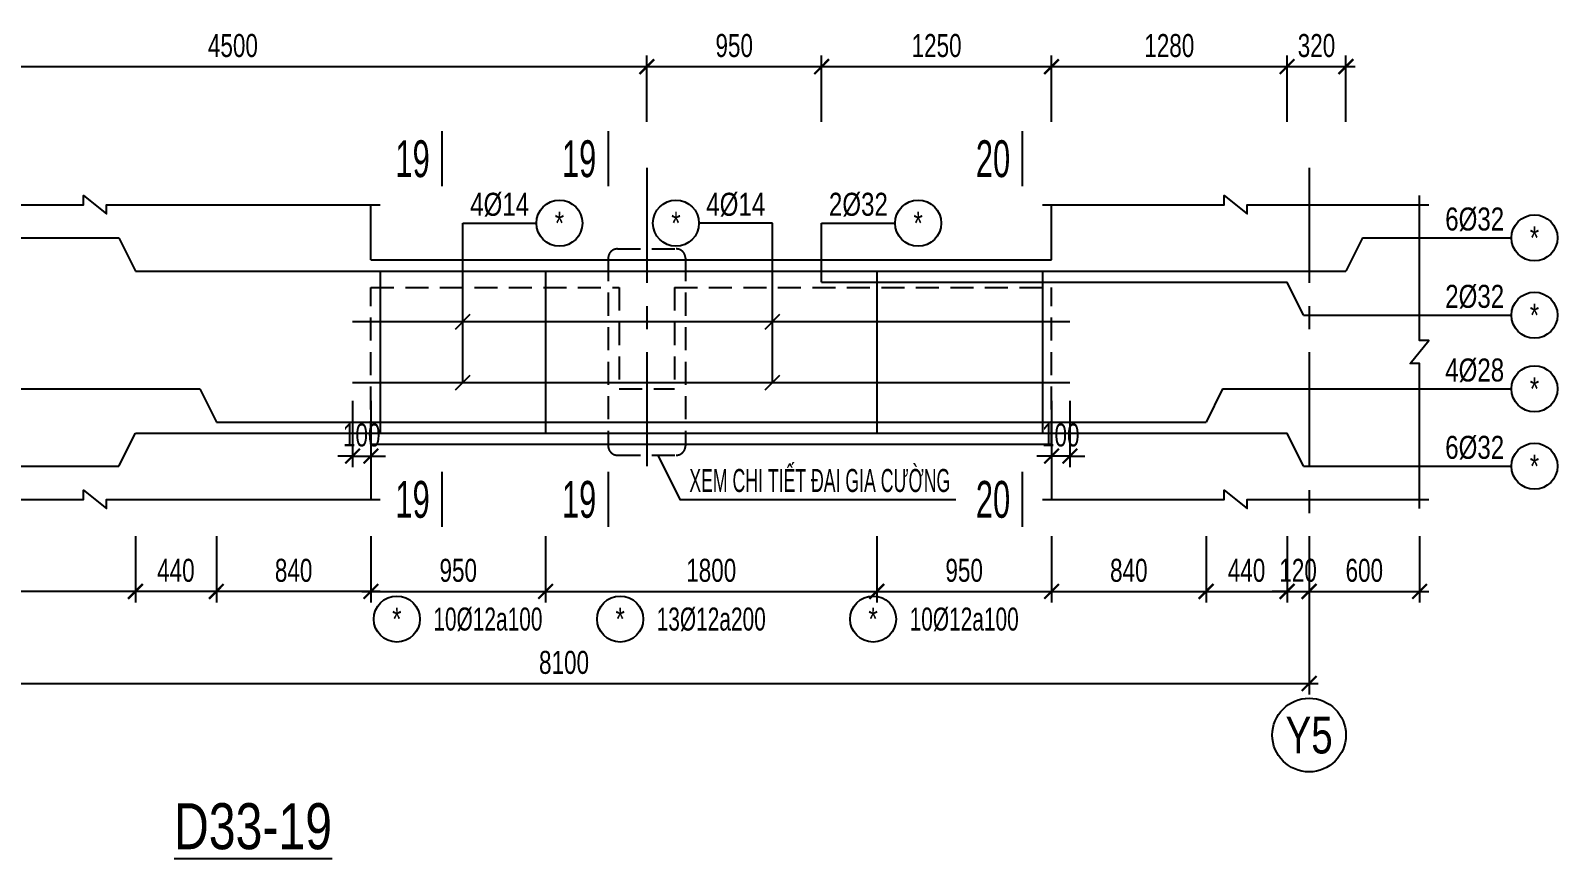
# Model space of a CAD drawing. Header units: millimetres. Extents: x -25284 to 100333, y 0 to 76881.
# Drawn here: x 4542 to 12842, y 13029 to 17525 of the extents above; entities that cross this region are included whole.
import ezdxf
from ezdxf.enums import TextEntityAlignment as Align

# ---------------------------------------------------------------- set-up
doc = ezdxf.new("R2010")
doc.units = ezdxf.units.MM
doc.header["$LTSCALE"] = 500
doc.header["$MEASUREMENT"] = 0
doc.linetypes.add('CENTER', pattern=[2, 1.25, -0.25, 0.25, -0.25])
doc.linetypes.add('HIDDEN', pattern=[0.375, 0.25, -0.125])
for name, color, linetype in [('KCS_AXIS', 5, 'CENTER'), ('KCS_AXIS_SUB', 5, 'CENTER'), ('KCS_BORDER', 3, 'Continuous'), ('KCS_CHI', 1, 'Continuous'), ('KCS_DIM', 1, 'Continuous'), ('KCS_HIDDEN', 8, 'HIDDEN'), ('KCS_STEEL', 4, 'Continuous'), ('KCS_TEXT', 2, 'Continuous'), ('KCS_TEXT_TCK', 3, 'Continuous'), ('KCS_TEXT_TK', 2, 'Continuous'), ('KCS_TEXT_TMC', 4, 'Continuous')]:
    doc.layers.add(name, color=color, linetype=linetype)
doc.styles.add('KCS_BIGTEXT', font='arial.ttf', dxfattribs={"width": 0.75})
doc.styles.add('KCS_SMTEXT', font='arial.ttf', dxfattribs={"width": 0.7})
doc.dimstyles.new('KCS_DIM50', dxfattribs={"dimscale": 50, "dimtxt": 2.5, "dimasz": 1.6, "dimexe": 1.2, "dimexo": 0, "dimgap": 1, "dimtad": 1, "dimdec": 0, "dimzin": 0, "dimdsep": 46, "dimtxsty": 'KCS_SMTEXT', "dimblk": 'ARCHTICK', "dimcen": 0, "dimdle": 1, "dimclrd": 256, "dimclre": 256, "dimclrt": 2, "dimadec": 0, "dimazin": 0, "dimtfac": 1, "dimtdec": 0, "dimtix": 1, "dimtmove": 2, "dimatfit": 3, "dimfxl": 1, "dimtolj": 1, "dimtzin": 0, "dimarcsym": 0})

# ---------------------------------------------------------------- blocks, each defined once
blk = doc.blocks.new('_ArchTick')
at = {"color": 0, "linetype": 'ByBlock', "const_width": 0.15}
blk.add_lwpolyline([(-0.5, -0.5), (0.5, 0.5)], dxfattribs=at)
blk = doc.blocks.new('*D511')
at = {"layer": 'Defpoints', "color": 0, "transparency": 16777216}
for p in [(3392.3, 14779), (11492.3, 14779), (11492.3, 13979)]:
    blk.add_point(p, dxfattribs=at)
at = {"layer": 'KCS_DIM', "lineweight": -2, "transparency": 16777216}
for p, q in [((3392.3, 14779), (3392.3, 13919)), ((11492.3, 14779), (11492.3, 13919)), ((3342.3, 13979), (11542.3, 13979))]:
    blk.add_line(p, q, dxfattribs=at)
at = {"layer": 'KCS_DIM', "lineweight": -2, "transparency": 16777216, "xscale": 80, "yscale": 80, "zscale": 80, "rotation": 180}
blk.add_blockref('_ArchTick', (3392.3, 13979), dxfattribs=at)
at = {"layer": 'KCS_DIM', "lineweight": -2, "transparency": 16777216, "xscale": 80, "yscale": 80, "zscale": 80}
blk.add_blockref('_ArchTick', (11492.3, 13979), dxfattribs=at)
at = {"layer": 'KCS_DIM', "color": 2, "transparency": 16777216, "insert": (7442.3, 14092.8), "char_height": 125, "attachment_point": 5, "style": 'KCS_SMTEXT'}
blk.add_mtext('\\A1;8100', dxfattribs=at)
blk = doc.blocks.new('*D512')
at = {"layer": 'Defpoints', "color": 0, "transparency": 16777216}
for p in [(11492.3, 14779), (12092.3, 14779), (12092.3, 14479)]:
    blk.add_point(p, dxfattribs=at)
at = {"layer": 'KCS_DIM', "lineweight": -2, "transparency": 16777216}
for p, q in [((11492.3, 14779), (11492.3, 14419)), ((12092.3, 14779), (12092.3, 14419)), ((11442.3, 14479), (12142.3, 14479))]:
    blk.add_line(p, q, dxfattribs=at)
at = {"layer": 'KCS_DIM', "lineweight": -2, "transparency": 16777216, "xscale": 80, "yscale": 80, "zscale": 80, "rotation": 180}
blk.add_blockref('_ArchTick', (11492.3, 14479), dxfattribs=at)
at = {"layer": 'KCS_DIM', "lineweight": -2, "transparency": 16777216, "xscale": 80, "yscale": 80, "zscale": 80}
blk.add_blockref('_ArchTick', (12092.3, 14479), dxfattribs=at)
at = {"layer": 'KCS_DIM', "color": 2, "transparency": 16777216, "insert": (11792.3, 14592.8), "char_height": 125, "attachment_point": 5, "style": 'KCS_SMTEXT'}
blk.add_mtext('\\A1;600', dxfattribs=at)
blk = doc.blocks.new('*D513')
at = {"layer": 'Defpoints', "color": 0, "transparency": 16777216}
for p in [(6292.3, 15514), (6392.3, 15514), (6392.3, 15214)]:
    blk.add_point(p, dxfattribs=at)
at = {"layer": 'KCS_DIM', "lineweight": -2, "transparency": 16777216}
for p, q in [((6292.3, 15514), (6292.3, 15154)), ((6392.3, 15514), (6392.3, 15154)), ((6292.3, 15214), (6212.3, 15214)), ((6292.3, 15214), (6392.3, 15214)), ((6392.3, 15214), (6472.3, 15214))]:
    blk.add_line(p, q, dxfattribs=at)
at = {"layer": 'KCS_DIM', "lineweight": -2, "transparency": 16777216, "xscale": 80, "yscale": 80, "zscale": 80}
blk.add_blockref('_ArchTick', (6292.3, 15214), dxfattribs=at)
at = {"layer": 'KCS_DIM', "lineweight": -2, "transparency": 16777216, "xscale": 80, "yscale": 80, "zscale": 80, "rotation": 180}
blk.add_blockref('_ArchTick', (6392.3, 15214), dxfattribs=at)
at = {"layer": 'KCS_DIM', "color": 2, "transparency": 16777216, "insert": (6342.3, 15327.8), "char_height": 125, "attachment_point": 5, "style": 'KCS_SMTEXT'}
blk.add_mtext('\\A1;100', dxfattribs=at)
blk = doc.blocks.new('*D514')
at = {"layer": 'Defpoints', "color": 0, "transparency": 16777216}
for p in [(10092.3, 15514), (10192.3, 15514), (10092.3, 15214)]:
    blk.add_point(p, dxfattribs=at)
at = {"layer": 'KCS_DIM', "lineweight": -2, "transparency": 16777216}
for p, q in [((10092.3, 15514), (10092.3, 15154)), ((10192.3, 15514), (10192.3, 15154)), ((10092.3, 15214), (10012.3, 15214)), ((10192.3, 15214), (10092.3, 15214)), ((10192.3, 15214), (10272.3, 15214))]:
    blk.add_line(p, q, dxfattribs=at)
at = {"layer": 'KCS_DIM', "lineweight": -2, "transparency": 16777216, "xscale": 80, "yscale": 80, "zscale": 80}
blk.add_blockref('_ArchTick', (10092.3, 15214), dxfattribs=at)
at = {"layer": 'KCS_DIM', "lineweight": -2, "transparency": 16777216, "xscale": 80, "yscale": 80, "zscale": 80, "rotation": 180}
blk.add_blockref('_ArchTick', (10192.3, 15214), dxfattribs=at)
at = {"layer": 'KCS_DIM', "color": 2, "transparency": 16777216, "insert": (10142.3, 15327.8), "char_height": 125, "attachment_point": 5, "style": 'KCS_SMTEXT'}
blk.add_mtext('\\A1;100', dxfattribs=at)
blk = doc.blocks.new('*D515')
at = {"layer": 'Defpoints', "color": 0, "transparency": 16777216}
for p in [(7892.3, 17329), (3392.3, 17029), (7892.3, 17029)]:
    blk.add_point(p, dxfattribs=at)
at = {"layer": 'KCS_DIM', "lineweight": -2, "transparency": 16777216}
for p, q in [((3392.3, 17029), (3392.3, 17389)), ((7892.3, 17029), (7892.3, 17389)), ((3342.3, 17329), (7942.3, 17329))]:
    blk.add_line(p, q, dxfattribs=at)
at = {"layer": 'KCS_DIM', "lineweight": -2, "transparency": 16777216, "xscale": 80, "yscale": 80, "zscale": 80, "rotation": 180}
blk.add_blockref('_ArchTick', (3392.3, 17329), dxfattribs=at)
at = {"layer": 'KCS_DIM', "lineweight": -2, "transparency": 16777216, "xscale": 80, "yscale": 80, "zscale": 80}
blk.add_blockref('_ArchTick', (7892.3, 17329), dxfattribs=at)
at = {"layer": 'KCS_DIM', "color": 2, "transparency": 16777216, "insert": (5642.3, 17442.8), "char_height": 125, "attachment_point": 5, "style": 'KCS_SMTEXT'}
blk.add_mtext('\\A1;4500', dxfattribs=at)
blk = doc.blocks.new('*D516')
at = {"layer": 'Defpoints', "color": 0, "transparency": 16777216}
for p in [(8842.3, 17329), (7892.3, 17029), (8842.3, 17029)]:
    blk.add_point(p, dxfattribs=at)
at = {"layer": 'KCS_DIM', "lineweight": -2, "transparency": 16777216}
for p, q in [((7892.3, 17029), (7892.3, 17389)), ((8842.3, 17029), (8842.3, 17389)), ((7842.3, 17329), (8892.3, 17329))]:
    blk.add_line(p, q, dxfattribs=at)
at = {"layer": 'KCS_DIM', "lineweight": -2, "transparency": 16777216, "xscale": 80, "yscale": 80, "zscale": 80, "rotation": 180}
blk.add_blockref('_ArchTick', (7892.3, 17329), dxfattribs=at)
at = {"layer": 'KCS_DIM', "lineweight": -2, "transparency": 16777216, "xscale": 80, "yscale": 80, "zscale": 80}
blk.add_blockref('_ArchTick', (8842.3, 17329), dxfattribs=at)
at = {"layer": 'KCS_DIM', "color": 2, "transparency": 16777216, "insert": (8367.3, 17442.8), "char_height": 125, "attachment_point": 5, "style": 'KCS_SMTEXT'}
blk.add_mtext('\\A1;950', dxfattribs=at)
blk = doc.blocks.new('*D517')
at = {"layer": 'Defpoints', "color": 0, "transparency": 16777216}
for p in [(10092.3, 17329), (8842.3, 17029), (10092.3, 17029)]:
    blk.add_point(p, dxfattribs=at)
at = {"layer": 'KCS_DIM', "lineweight": -2, "transparency": 16777216}
for p, q in [((8842.3, 17029), (8842.3, 17389)), ((10092.3, 17029), (10092.3, 17389)), ((8792.3, 17329), (10142.3, 17329))]:
    blk.add_line(p, q, dxfattribs=at)
at = {"layer": 'KCS_DIM', "lineweight": -2, "transparency": 16777216, "xscale": 80, "yscale": 80, "zscale": 80, "rotation": 180}
blk.add_blockref('_ArchTick', (8842.3, 17329), dxfattribs=at)
at = {"layer": 'KCS_DIM', "lineweight": -2, "transparency": 16777216, "xscale": 80, "yscale": 80, "zscale": 80}
blk.add_blockref('_ArchTick', (10092.3, 17329), dxfattribs=at)
at = {"layer": 'KCS_DIM', "color": 2, "transparency": 16777216, "insert": (9467.3, 17442.8), "char_height": 125, "attachment_point": 5, "style": 'KCS_SMTEXT'}
blk.add_mtext('\\A1;1250', dxfattribs=at)
blk = doc.blocks.new('*D518')
at = {"layer": 'Defpoints', "color": 0, "transparency": 16777216}
for p in [(6392.3, 14779), (7342.3, 14779), (7342.3, 14479)]:
    blk.add_point(p, dxfattribs=at)
at = {"layer": 'KCS_DIM', "lineweight": -2, "transparency": 16777216}
for p, q in [((6392.3, 14779), (6392.3, 14419)), ((7342.3, 14779), (7342.3, 14419)), ((6342.3, 14479), (7392.3, 14479))]:
    blk.add_line(p, q, dxfattribs=at)
at = {"layer": 'KCS_DIM', "lineweight": -2, "transparency": 16777216, "xscale": 80, "yscale": 80, "zscale": 80, "rotation": 180}
blk.add_blockref('_ArchTick', (6392.3, 14479), dxfattribs=at)
at = {"layer": 'KCS_DIM', "lineweight": -2, "transparency": 16777216, "xscale": 80, "yscale": 80, "zscale": 80}
blk.add_blockref('_ArchTick', (7342.3, 14479), dxfattribs=at)
at = {"layer": 'KCS_DIM', "color": 2, "transparency": 16777216, "insert": (6867.3, 14592.8), "char_height": 125, "attachment_point": 5, "style": 'KCS_SMTEXT'}
blk.add_mtext('\\A1;950', dxfattribs=at)
blk = doc.blocks.new('*D519')
at = {"layer": 'Defpoints', "color": 0, "transparency": 16777216}
for p in [(7342.3, 14779), (9142.3, 14779), (9142.3, 14479)]:
    blk.add_point(p, dxfattribs=at)
at = {"layer": 'KCS_DIM', "lineweight": -2, "transparency": 16777216}
for p, q in [((7342.3, 14779), (7342.3, 14419)), ((9142.3, 14779), (9142.3, 14419)), ((7292.3, 14479), (9192.3, 14479))]:
    blk.add_line(p, q, dxfattribs=at)
at = {"layer": 'KCS_DIM', "lineweight": -2, "transparency": 16777216, "xscale": 80, "yscale": 80, "zscale": 80, "rotation": 180}
blk.add_blockref('_ArchTick', (7342.3, 14479), dxfattribs=at)
at = {"layer": 'KCS_DIM', "lineweight": -2, "transparency": 16777216, "xscale": 80, "yscale": 80, "zscale": 80}
blk.add_blockref('_ArchTick', (9142.3, 14479), dxfattribs=at)
at = {"layer": 'KCS_DIM', "color": 2, "transparency": 16777216, "insert": (8242.3, 14592.8), "char_height": 125, "attachment_point": 5, "style": 'KCS_SMTEXT'}
blk.add_mtext('\\A1;1800', dxfattribs=at)
blk = doc.blocks.new('*D520')
at = {"layer": 'Defpoints', "color": 0, "transparency": 16777216}
for p in [(9142.3, 14779), (10092.3, 14779), (10092.3, 14479)]:
    blk.add_point(p, dxfattribs=at)
at = {"layer": 'KCS_DIM', "lineweight": -2, "transparency": 16777216}
for p, q in [((9142.3, 14779), (9142.3, 14419)), ((10092.3, 14779), (10092.3, 14419)), ((9092.3, 14479), (10142.3, 14479))]:
    blk.add_line(p, q, dxfattribs=at)
at = {"layer": 'KCS_DIM', "lineweight": -2, "transparency": 16777216, "xscale": 80, "yscale": 80, "zscale": 80, "rotation": 180}
blk.add_blockref('_ArchTick', (9142.3, 14479), dxfattribs=at)
at = {"layer": 'KCS_DIM', "lineweight": -2, "transparency": 16777216, "xscale": 80, "yscale": 80, "zscale": 80}
blk.add_blockref('_ArchTick', (10092.3, 14479), dxfattribs=at)
at = {"layer": 'KCS_DIM', "color": 2, "transparency": 16777216, "insert": (9617.3, 14592.8), "char_height": 125, "attachment_point": 5, "style": 'KCS_SMTEXT'}
blk.add_mtext('\\A1;950', dxfattribs=at)
blk = doc.blocks.new('*D657')
at = {"layer": 'Defpoints', "color": 0, "transparency": 16777216}
for p in [(5552.3, 14779), (6392.3, 14779), (5552.3, 14479)]:
    blk.add_point(p, dxfattribs=at)
at = {"layer": 'KCS_DIM', "lineweight": -2, "transparency": 16777216}
for p, q in [((5552.3, 14779), (5552.3, 14419)), ((6392.3, 14779), (6392.3, 14419)), ((6442.3, 14479), (5502.3, 14479))]:
    blk.add_line(p, q, dxfattribs=at)
at = {"layer": 'KCS_DIM', "lineweight": -2, "transparency": 16777216, "xscale": 80, "yscale": 80, "zscale": 80, "rotation": 180}
blk.add_blockref('_ArchTick', (5552.3, 14479), dxfattribs=at)
at = {"layer": 'KCS_DIM', "lineweight": -2, "transparency": 16777216, "xscale": 80, "yscale": 80, "zscale": 80}
blk.add_blockref('_ArchTick', (6392.3, 14479), dxfattribs=at)
at = {"layer": 'KCS_DIM', "color": 2, "transparency": 16777216, "insert": (5972.3, 14592.8), "char_height": 125, "attachment_point": 5, "style": 'KCS_SMTEXT'}
blk.add_mtext('\\A1;840', dxfattribs=at)
blk = doc.blocks.new('*D658')
at = {"layer": 'Defpoints', "color": 0, "transparency": 16777216}
for p in [(5112.3, 14779), (5552.3, 14779), (5112.3, 14479)]:
    blk.add_point(p, dxfattribs=at)
at = {"layer": 'KCS_DIM', "lineweight": -2, "transparency": 16777216}
for p, q in [((5112.3, 14779), (5112.3, 14419)), ((5552.3, 14779), (5552.3, 14419)), ((5602.3, 14479), (5062.3, 14479))]:
    blk.add_line(p, q, dxfattribs=at)
at = {"layer": 'KCS_DIM', "lineweight": -2, "transparency": 16777216, "xscale": 80, "yscale": 80, "zscale": 80, "rotation": 180}
blk.add_blockref('_ArchTick', (5112.3, 14479), dxfattribs=at)
at = {"layer": 'KCS_DIM', "lineweight": -2, "transparency": 16777216, "xscale": 80, "yscale": 80, "zscale": 80}
blk.add_blockref('_ArchTick', (5552.3, 14479), dxfattribs=at)
at = {"layer": 'KCS_DIM', "color": 2, "transparency": 16777216, "insert": (5332.3, 14592.8), "char_height": 125, "attachment_point": 5, "style": 'KCS_SMTEXT'}
blk.add_mtext('\\A1;440', dxfattribs=at)
blk = doc.blocks.new('*D659')
at = {"layer": 'Defpoints', "color": 0, "transparency": 16777216}
for p in [(3392.3, 14779), (5112.3, 14779), (3392.3, 14479)]:
    blk.add_point(p, dxfattribs=at)
at = {"layer": 'KCS_DIM', "lineweight": -2, "transparency": 16777216}
for p, q in [((3392.3, 14779), (3392.3, 14419)), ((5112.3, 14779), (5112.3, 14419)), ((5162.3, 14479), (3342.3, 14479))]:
    blk.add_line(p, q, dxfattribs=at)
at = {"layer": 'KCS_DIM', "lineweight": -2, "transparency": 16777216, "xscale": 80, "yscale": 80, "zscale": 80, "rotation": 180}
blk.add_blockref('_ArchTick', (3392.3, 14479), dxfattribs=at)
at = {"layer": 'KCS_DIM', "lineweight": -2, "transparency": 16777216, "xscale": 80, "yscale": 80, "zscale": 80}
blk.add_blockref('_ArchTick', (5112.3, 14479), dxfattribs=at)
at = {"layer": 'KCS_DIM', "color": 2, "transparency": 16777216, "insert": (4252.3, 14592.8), "char_height": 125, "attachment_point": 5, "style": 'KCS_SMTEXT'}
blk.add_mtext('\\A1;1720', dxfattribs=at)
blk = doc.blocks.new('*D660')
at = {"layer": 'Defpoints', "color": 0, "transparency": 16777216}
for p in [(11372.3, 17329), (10092.3, 17029), (11372.3, 17029)]:
    blk.add_point(p, dxfattribs=at)
at = {"layer": 'KCS_DIM', "lineweight": -2, "transparency": 16777216}
for p, q in [((10092.3, 17029), (10092.3, 17389)), ((11372.3, 17029), (11372.3, 17389)), ((10042.3, 17329), (11422.3, 17329))]:
    blk.add_line(p, q, dxfattribs=at)
at = {"layer": 'KCS_DIM', "lineweight": -2, "transparency": 16777216, "xscale": 80, "yscale": 80, "zscale": 80, "rotation": 180}
blk.add_blockref('_ArchTick', (10092.3, 17329), dxfattribs=at)
at = {"layer": 'KCS_DIM', "lineweight": -2, "transparency": 16777216, "xscale": 80, "yscale": 80, "zscale": 80}
blk.add_blockref('_ArchTick', (11372.3, 17329), dxfattribs=at)
at = {"layer": 'KCS_DIM', "color": 2, "transparency": 16777216, "insert": (10732.3, 17442.8), "char_height": 125, "attachment_point": 5, "style": 'KCS_SMTEXT'}
blk.add_mtext('\\A1;1280', dxfattribs=at)
blk = doc.blocks.new('*D661')
at = {"layer": 'Defpoints', "color": 0, "transparency": 16777216}
for p in [(11692.3, 17329), (11372.3, 17029), (11692.3, 17029)]:
    blk.add_point(p, dxfattribs=at)
at = {"layer": 'KCS_DIM', "lineweight": -2, "transparency": 16777216}
for p, q in [((11372.3, 17029), (11372.3, 17389)), ((11692.3, 17029), (11692.3, 17389)), ((11322.3, 17329), (11742.3, 17329))]:
    blk.add_line(p, q, dxfattribs=at)
at = {"layer": 'KCS_DIM', "lineweight": -2, "transparency": 16777216, "xscale": 80, "yscale": 80, "zscale": 80, "rotation": 180}
blk.add_blockref('_ArchTick', (11372.3, 17329), dxfattribs=at)
at = {"layer": 'KCS_DIM', "lineweight": -2, "transparency": 16777216, "xscale": 80, "yscale": 80, "zscale": 80}
blk.add_blockref('_ArchTick', (11692.3, 17329), dxfattribs=at)
at = {"layer": 'KCS_DIM', "color": 2, "transparency": 16777216, "insert": (11532.3, 17442.8), "char_height": 125, "attachment_point": 5, "style": 'KCS_SMTEXT'}
blk.add_mtext('\\A1;320', dxfattribs=at)
blk = doc.blocks.new('*D670')
at = {"layer": 'Defpoints', "color": 0, "transparency": 16777216}
for p in [(10092.3, 14779), (10932.3, 14779), (10932.3, 14479)]:
    blk.add_point(p, dxfattribs=at)
at = {"layer": 'KCS_DIM', "lineweight": -2, "transparency": 16777216}
for p, q in [((10092.3, 14779), (10092.3, 14419)), ((10932.3, 14779), (10932.3, 14419)), ((10042.3, 14479), (10982.3, 14479))]:
    blk.add_line(p, q, dxfattribs=at)
at = {"layer": 'KCS_DIM', "lineweight": -2, "transparency": 16777216, "xscale": 80, "yscale": 80, "zscale": 80, "rotation": 180}
blk.add_blockref('_ArchTick', (10092.3, 14479), dxfattribs=at)
at = {"layer": 'KCS_DIM', "lineweight": -2, "transparency": 16777216, "xscale": 80, "yscale": 80, "zscale": 80}
blk.add_blockref('_ArchTick', (10932.3, 14479), dxfattribs=at)
at = {"layer": 'KCS_DIM', "color": 2, "transparency": 16777216, "insert": (10512.3, 14592.8), "char_height": 125, "attachment_point": 5, "style": 'KCS_SMTEXT'}
blk.add_mtext('\\A1;840', dxfattribs=at)
blk = doc.blocks.new('*D671')
at = {"layer": 'Defpoints', "color": 0, "transparency": 16777216}
for p in [(10932.3, 14779), (11372.3, 14779), (11372.3, 14479)]:
    blk.add_point(p, dxfattribs=at)
at = {"layer": 'KCS_DIM', "lineweight": -2, "transparency": 16777216}
for p, q in [((10932.3, 14779), (10932.3, 14419)), ((11372.3, 14779), (11372.3, 14419)), ((10882.3, 14479), (11422.3, 14479))]:
    blk.add_line(p, q, dxfattribs=at)
at = {"layer": 'KCS_DIM', "lineweight": -2, "transparency": 16777216, "xscale": 80, "yscale": 80, "zscale": 80, "rotation": 180}
blk.add_blockref('_ArchTick', (10932.3, 14479), dxfattribs=at)
at = {"layer": 'KCS_DIM', "lineweight": -2, "transparency": 16777216, "xscale": 80, "yscale": 80, "zscale": 80}
blk.add_blockref('_ArchTick', (11372.3, 14479), dxfattribs=at)
at = {"layer": 'KCS_DIM', "color": 2, "transparency": 16777216, "insert": (11152.3, 14592.8), "char_height": 125, "attachment_point": 5, "style": 'KCS_SMTEXT'}
blk.add_mtext('\\A1;440', dxfattribs=at)
blk = doc.blocks.new('*D672')
at = {"layer": 'Defpoints', "color": 0, "transparency": 16777216}
for p in [(11372.3, 14779), (11492.3, 14779), (11492.3, 14479)]:
    blk.add_point(p, dxfattribs=at)
at = {"layer": 'KCS_DIM', "lineweight": -2, "transparency": 16777216}
for p, q in [((11372.3, 14779), (11372.3, 14419)), ((11492.3, 14779), (11492.3, 14419)), ((11372.3, 14479), (11292.3, 14479)), ((11372.3, 14479), (11492.3, 14479)), ((11492.3, 14479), (11572.3, 14479))]:
    blk.add_line(p, q, dxfattribs=at)
at = {"layer": 'KCS_DIM', "lineweight": -2, "transparency": 16777216, "xscale": 80, "yscale": 80, "zscale": 80}
blk.add_blockref('_ArchTick', (11372.3, 14479), dxfattribs=at)
at = {"layer": 'KCS_DIM', "lineweight": -2, "transparency": 16777216, "xscale": 80, "yscale": 80, "zscale": 80, "rotation": 180}
blk.add_blockref('_ArchTick', (11492.3, 14479), dxfattribs=at)
at = {"layer": 'KCS_DIM', "color": 2, "transparency": 16777216, "insert": (11432.3, 14592.8), "char_height": 125, "attachment_point": 5, "style": 'KCS_SMTEXT'}
blk.add_mtext('\\A1;120', dxfattribs=at)

msp = doc.modelspace()

# ---------------------------------------------------------------- linework, layer by layer
at = {"layer": 'KCS_AXIS'}
msp.add_line((11492.3, 16779), (11492.3, 14779), dxfattribs=at)
at = {"layer": 'KCS_AXIS_SUB'}
msp.add_line((7892.3, 16779), (7892.3, 15159), dxfattribs=at)
at = {"layer": 'KCS_BORDER'}
for p, q in [((6392.3, 16279), (6392.3, 16579)), ((10092.3, 16279), (10092.3, 16579)), ((6392.3, 16279), (10092.3, 16279)), ((6392.3, 15279), (10092.3, 15279)), ((6392.3, 15279), (6392.3, 14979)), ((10092.3, 15279), (10092.3, 14979))]:
    msp.add_line(p, q, dxfattribs=at)
at = {"layer": 'KCS_BORDER', "color": 1}
for points in [[(3342.3, 16579), (4829.8, 16579), (4829.8, 16629), (4954.8, 16529), (4954.8, 16579), (6442.3, 16579)], [(10042.3, 16579), (11029.8, 16579), (11029.8, 16629), (11154.8, 16529), (11154.8, 16579), (12142.3, 16579)], [(12092.3, 14929), (12092.3, 15716.5), (12042.3, 15716.5), (12142.3, 15841.5), (12092.3, 15841.5), (12092.3, 16629)], [(3342.3, 14979), (4829.8, 14979), (4829.8, 15029), (4954.8, 14929), (4954.8, 14979), (6442.3, 14979)], [(10042.3, 14979), (11029.8, 14979), (11029.8, 15029), (11154.8, 14929), (11154.8, 14979), (12142.3, 14979)]]:
    msp.add_lwpolyline(points, dxfattribs=at)
at = {"layer": 'KCS_CHI'}
for p, q in [((6892.3, 16479), (7292.3, 16479)), ((6892.3, 15614), (6892.3, 16479)), ((8575.6, 16479), (8175.6, 16479)), ((8575.6, 15614), (8575.6, 16479)), ((8842.3, 16479), (9242.3, 16479)), ((8842.3, 16159), (8842.3, 16479)), ((2892.3, 16399), (5022.3, 16399)), ((5022.3, 16399), (5112.3, 16219)), ((11782.3, 16399), (11692.3, 16219)), ((11782.3, 16399), (12592.3, 16399)), ((11462.3, 15979), (11372.3, 16159)), ((11462.3, 15979), (12592.3, 15979)), ((2892.3, 15579), (5462.3, 15579)), ((5462.3, 15579), (5552.3, 15399)), ((11022.3, 15579), (10932.3, 15399)), ((11022.3, 15579), (12592.3, 15579)), ((5022.3, 15159), (5112.3, 15339)), ((11462.3, 15159), (11372.3, 15339)), ((2892.3, 15159), (5022.3, 15159)), ((11462.3, 15159), (12592.3, 15159))]:
    msp.add_line(p, q, dxfattribs=at)
at = {"layer": 'KCS_CHI', "color": 3}
for p, q in [((6852.3, 15904), (6932.3, 15984)), ((8535.6, 15904), (8615.6, 15984)), ((6852.3, 15574), (6932.3, 15654)), ((8535.6, 15574), (8615.6, 15654))]:
    msp.add_line(p, q, dxfattribs=at)
at = {"layer": 'KCS_CHI'}
msp.add_lwpolyline([(7952.3, 15219), (8072.3, 14979), (9572.3, 14979)], dxfattribs=at)
msp.add_circle((11492.3, 13699), 200, dxfattribs=at)
at = {"layer": 'KCS_HIDDEN'}
for p, q in [((7682.3, 16289), (7682.3, 15269)), ((7732.3, 16339), (8052.3, 16339)), ((8102.3, 16289), (8102.3, 15269)), ((6392.3, 16129), (7742.3, 16129)), ((6392.3, 15279), (6392.3, 16129)), ((7742.3, 16129), (7742.3, 15579)), ((8042.3, 16129), (8042.3, 15579)), ((8042.3, 16129), (10092.3, 16129)), ((10092.3, 15279), (10092.3, 16129)), ((7742.3, 15579), (8042.3, 15579)), ((7732.3, 15219), (8052.3, 15219))]:
    msp.add_line(p, q, dxfattribs=at)
for centre, start, end in [((7732.3, 16289), 90, 180), ((8052.3, 16289), 0, 90), ((7732.3, 15269), 180, 270), ((8052.3, 15269), 270, 0)]:
    msp.add_arc(centre, 50, start, end, dxfattribs=at)
at = {"layer": 'KCS_STEEL'}
for p, q in [((5112.3, 16219), (11692.3, 16219)), ((6442.3, 16219), (6442.3, 15339)), ((7342.3, 16219), (7342.3, 15339)), ((9142.3, 16219), (9142.3, 15339)), ((10042.3, 16219), (10042.3, 15339)), ((8842.3, 16159), (11372.3, 16159)), ((6292.3, 15944), (10192.3, 15944)), ((6292.3, 15614), (10192.3, 15614)), ((5552.3, 15399), (10932.3, 15399)), ((5112.3, 15339), (11372.3, 15339))]:
    msp.add_line(p, q, dxfattribs=at)
at = {"layer": 'KCS_TEXT_TK', "color": 1}
for centre in [(7417.3, 16479), (8050.6, 16479), (9367.3, 16479), (12717.3, 16399), (12717.3, 15979), (12717.3, 15579), (12717.3, 15159), (6533.4, 14329), (7747.3, 14329), (9122.3, 14329)]:
    msp.add_circle(centre, 125, dxfattribs=at)
at = {"layer": 'KCS_TEXT_TMC'}
for p, q in [((6778.9, 16679), (6778.9, 16979)), ((7683.9, 16679), (7683.9, 16979)), ((9933.9, 16679), (9933.9, 16979)), ((6778.9, 14829), (6778.9, 15129)), ((7683.9, 14829), (7683.9, 15129)), ((9933.9, 14829), (9933.9, 15129))]:
    msp.add_line(p, q, dxfattribs=at)

# ---------------------------------------------------------------- texts
at = {"layer": 'KCS_TEXT', "style": 'KCS_SMTEXT'}
for s, width, p in [('4%%c14', 0.75, (7092.3, 16519)), ('4%%c14', 0.75, (8375.6, 16519)), ('2%%c32', 0.75, (9042.3, 16519)), ('6%%c32', 0.75, (12392.3, 16439)), ('2%%c32', 0.75, (12392.3, 16019)), ('4%%c28', 0.75, (12392.3, 15619)), ('6%%c32', 0.75, (12392.3, 15199)), ('10%%C12a100', 0.65, (7028.4, 14266.5)), ('13%%C12a200', 0.65, (8242.3, 14266.5)), ('10%%C12a100', 0.65, (9617.3, 14266.5))]:
    msp.add_text(s, height=125, dxfattribs=dict(at, width=width)).set_placement(p, align=Align.CENTER)
at = {"layer": 'KCS_TEXT', "style": 'KCS_SMTEXT', "width": 0.55}
msp.add_text('XEM CHI TIẾT ĐAI GIA CƯỜNG', height=125, dxfattribs=at).set_placement((8123.3, 15019))
at = {"layer": 'KCS_TEXT', "color": 4, "style": 'KCS_BIGTEXT', "width": 0.75}
msp.add_text('Y5', height=200, dxfattribs=at).set_placement((11492.3, 13699), align=Align.MIDDLE_CENTER)
at = {"layer": 'KCS_TEXT_TCK', "color": 4, "style": 'KCS_BIGTEXT', "width": 0.75}
msp.add_text('%%uD33-19', height=250, dxfattribs=at).set_placement((5322.1, 13079))
at = {"layer": 'KCS_TEXT_TK', "style": 'KCS_SMTEXT', "width": 0.75}
for p in [(7417.3, 16479), (8050.6, 16479), (9367.3, 16479), (12717.3, 16399), (12717.3, 15979), (12717.3, 15579), (12717.3, 15159), (6533.4, 14329), (7747.3, 14329), (9122.3, 14329)]:
    msp.add_text('*', height=125, dxfattribs=at).set_placement(p, align=Align.MIDDLE_CENTER)
at = {"layer": 'KCS_TEXT_TMC', "style": 'KCS_BIGTEXT', "width": 0.6}
for s, p in [('19', (6712.3, 16729)), ('19', (7617.3, 16729)), ('20', (9867.3, 16729)), ('19', (6712.3, 14879)), ('19', (7617.3, 14879)), ('20', (9867.3, 14879))]:
    msp.add_text(s, height=200, dxfattribs=at).set_placement(p, align=Align.RIGHT)

# ---------------------------------------------------------------- dimensions: what is measured, and where the dimension line sits
at = {"layer": 'KCS_DIM'}
for base, p1, p2, picture, middle in [((7892.3, 17329), (3392.3, 17029), (7892.3, 17029), '*D515', (5642.3, 17442.8)), ((8842.3, 17329), (7892.3, 17029), (8842.3, 17029), '*D516', (8367.3, 17442.8)), ((10092.3, 17329), (8842.3, 17029), (10092.3, 17029), '*D517', (9467.3, 17442.8)), ((11372.3, 17329), (10092.3, 17029), (11372.3, 17029), '*D660', (10732.3, 17442.8)), ((11692.3, 17329), (11372.3, 17029), (11692.3, 17029), '*D661', (11532.3, 17442.8)), ((6392.3, 15214), (6292.3, 15514), (6392.3, 15514), '*D513', (6342.3, 15327.8)), ((10092.3, 15214), (10192.3, 15514), (10092.3, 15514), '*D514', (10142.3, 15327.8)), ((11492.3, 13979), (3392.3, 14779), (11492.3, 14779), '*D511', (7442.3, 14092.8)), ((3392.3, 14479), (5112.3, 14779), (3392.3, 14779), '*D659', (4252.3, 14592.8)), ((5112.3, 14479), (5552.3, 14779), (5112.3, 14779), '*D658', (5332.3, 14592.8)), ((5552.3, 14479), (6392.3, 14779), (5552.3, 14779), '*D657', (5972.3, 14592.8)), ((7342.3, 14479), (6392.3, 14779), (7342.3, 14779), '*D518', (6867.3, 14592.8)), ((9142.3, 14479), (7342.3, 14779), (9142.3, 14779), '*D519', (8242.3, 14592.8)), ((10092.3, 14479), (9142.3, 14779), (10092.3, 14779), '*D520', (9617.3, 14592.8)), ((10932.3, 14479), (10092.3, 14779), (10932.3, 14779), '*D670', (10512.3, 14592.8)), ((11372.3, 14479), (10932.3, 14779), (11372.3, 14779), '*D671', (11152.3, 14592.8)), ((11492.3, 14479), (11372.3, 14779), (11492.3, 14779), '*D672', (11432.3, 14592.8)), ((12092.3, 14479), (11492.3, 14779), (12092.3, 14779), '*D512', (11792.3, 14592.8))]:
    dim = msp.add_linear_dim(base=base, p1=p1, p2=p2, dimstyle='KCS_DIM50', dxfattribs=at)
    dim.commit()
    dim.dimension.update_dxf_attribs({"geometry": picture, "text_midpoint": middle})

doc.saveas('drawing.dxf')
